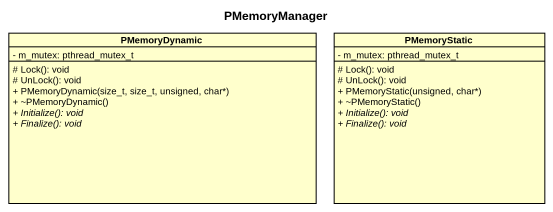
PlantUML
@startuml
title PMemoryManager
hide circle
hide empty members
skinparam classAttributeIconSize 0
class PMemoryDynamic {
  - m_mutex: pthread_mutex_t
  # Lock(): void
  # UnLock(): void
  + PMemoryDynamic(size_t, size_t, unsigned, char*)
  + ~PMemoryDynamic()
  {abstract} + Initialize(): void
  {abstract} + Finalize(): void
}
class PMemoryStatic {
  - m_mutex: pthread_mutex_t
  # Lock(): void
  # UnLock(): void
  + PMemoryStatic(unsigned, char*)
  + ~PMemoryStatic()
  {abstract} + Initialize(): void
  {abstract} + Finalize(): void
}
@enduml
